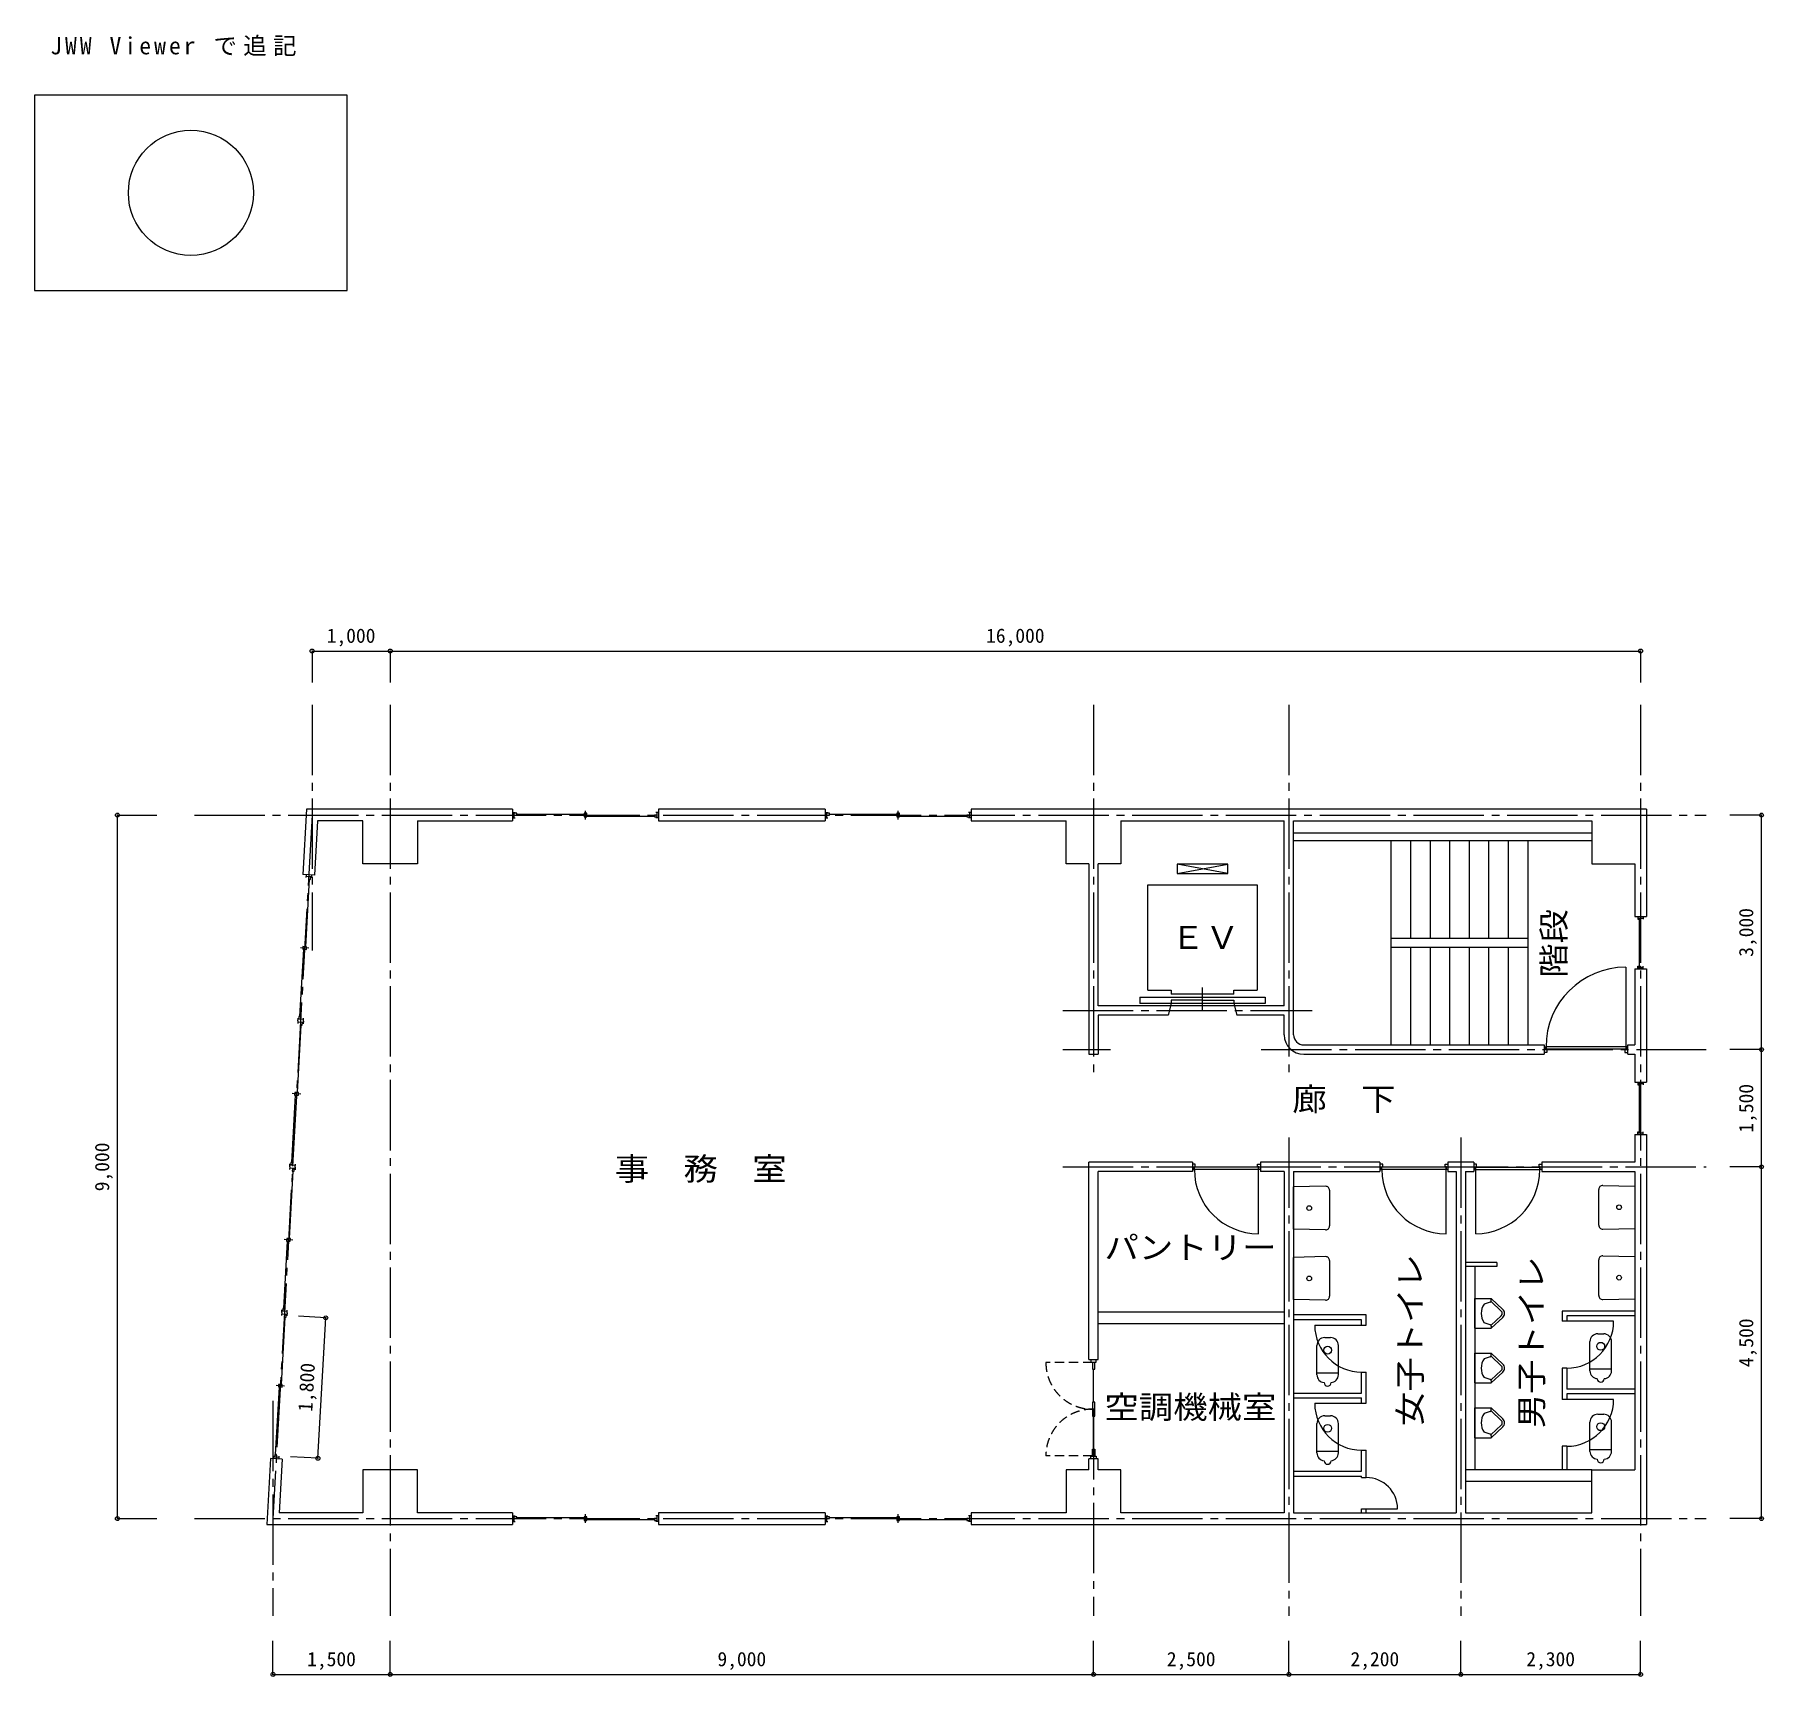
# Model space of a CAD drawing. Units: millimetres at full size, sheet at 1:100. Extents: x -15000 to 7122, y -8230 to 12774.
import ezdxf
from ezdxf.enums import TextEntityAlignment as Align

# ---------------------------------------------------------------- set-up
doc = ezdxf.new("R2010")
doc.units = ezdxf.units.MM
doc.header["$LTSCALE"] = 100
doc.header["$PDMODE"] = 32
doc.header["$PDSIZE"] = 50
doc.linetypes.add('CHAIN2', pattern=[12, 9, -1, 1, -1])
doc.linetypes.add('DASHED1', pattern=[1.8, 1.2, -0.6])
for name, color, linetype in [('0-0_\u3000芯', 4, 'CHAIN2'), ('0-1_躯体', 7, 'Continuous'), ('0-2_仕上', 7, 'Continuous'), ('0-3_建具', 3, 'Continuous'), ('0-4_室名', 7, 'Continuous'), ('0-5_寸法', 4, 'Continuous'), ('0-8_設備', 7, 'Continuous'), ('0-A', 5, 'Continuous')]:
    doc.layers.add(name, color=color, linetype=linetype)
doc.styles.add('ＭＳ ゴシック', font='')
doc.styles.get('ＭＳ ゴシック').set_extended_font_data('MS Gothic')

msp = doc.modelspace()

# ---------------------------------------------------------------- linework, layer by layer
at = {"layer": '0-0_\u3000芯'}
for p, q in [((-11449.3, 4200), (-11449.3, 1055)), ((-10449.3, 4200), (-10449.3, -7453.5)), ((-1449.3, 4200), (-1449.3, -545.4)), ((1050.7, 4200), (1050.7, -545.4)), ((5550.7, 4200), (5550.7, -7453.5)), ((-12954.9, 2788.7), (6388.7, 2788.7)), ((-11449.3, 2788.7), (-11949.3, -6211.3)), ((-1841.8, 288.7), (1349.3, 288.7)), ((-1841.8, -211.3), (-1234.1, -211.3)), ((697.2, -211.3), (6388.7, -211.3)), ((1050.7, -1334.2), (1050.7, -7453.5)), ((3250.7, -1334.2), (3250.7, -7453.5)), ((-1841.8, -1711.3), (6388.7, -1711.3)), ((-11949.3, -4702.8), (-11949.3, -7453.5)), ((-1449.3, -4811.5), (-1449.3, -7453.5)), ((-12954.9, -6211.3), (6388.7, -6211.3))]:
    msp.add_line(p, q, dxfattribs=at)
at = {"layer": '0-1_躯体'}
for p, q in [((-11520.2, 2863.7), (-11566.7, 2027.1)), ((-8884.3, 2863.7), (-11520.2, 2863.7)), ((-11378.3, 2713.7), (-11417, 2018.8)), ((-10099.3, 2713.7), (-8884.3, 2713.7)), ((-8884.3, 2863.7), (-8884.3, 2713.7)), ((-7014.3, 2863.7), (-7014.3, 2713.7)), ((-4884.3, 2863.7), (-7014.3, 2863.7)), ((-7014.3, 2713.7), (-4884.3, 2713.7)), ((-4884.3, 2863.7), (-4884.3, 2713.7)), ((-3014.3, 2863.7), (-3014.3, 2713.7)), ((5625.7, 2863.7), (-3014.3, 2863.7)), ((-3014.3, 2713.7), (-1799.3, 2713.7)), ((-1099.3, 2713.7), (990.7, 2713.7)), ((990.7, 348.7), (990.7, 2713.7)), ((1110.7, 2713.7), (4925.7, 2713.7)), ((1110.7, -21.3), (1110.7, 2713.7)), ((5625.7, 2863.7), (5625.7, 1491.2)), ((1110.7, 2563.7), (4925.7, 2563.7)), ((1110.7, 2463.7), (4925.7, 2463.7)), ((-11417, 2018.8), (-11566.7, 2027.1)), ((5475.7, 2163.7), (5475.7, 1491.2)), ((5475.7, 1491.2), (5625.7, 1491.2)), ((5475.7, 821.2), (5475.7, -151.3)), ((5475.7, 821.2), (5625.7, 821.2)), ((5625.7, 821.2), (5625.7, -626.3)), ((-1389.3, 228.7), (-1389.3, -271.3)), ((345.7, 378.7), (385.9, 228.7)), ((990.7, 228.7), (385.9, 228.7)), ((990.7, -21.3), (990.7, 228.7)), ((1240.7, -151.3), (4315.7, -151.3)), ((4315.7, -151.3), (4315.7, -271.3)), ((5385.7, -151.3), (5475.7, -151.3)), ((5385.7, -271.3), (5385.7, -151.3)), ((1240.7, -271.3), (4315.7, -271.3)), ((5385.7, -271.3), (5475.7, -271.3)), ((5475.7, -271.3), (5475.7, -626.3)), ((5475.7, -626.3), (5625.7, -626.3)), ((5475.7, -1296.3), (5475.7, -1651.3)), ((5475.7, -1296.3), (5625.7, -1296.3)), ((5625.7, -1296.3), (5625.7, -6286.3)), ((-184.3, -1651.3), (-1509.3, -1651.3)), ((-1509.3, -4176.3), (-1509.3, -1651.3)), ((-184.3, -1651.3), (-184.3, -1771.3)), ((2215.7, -1651.3), (685.7, -1651.3)), ((685.7, -1651.3), (685.7, -1771.3)), ((2215.7, -1651.3), (2215.7, -1771.3)), ((3085.7, -1651.3), (3085.7, -1771.3)), ((3415.7, -1651.3), (3085.7, -1651.3)), ((3415.7, -1651.3), (3415.7, -1771.3)), ((5475.7, -1651.3), (4285.7, -1651.3)), ((4285.7, -1651.3), (4285.7, -1771.3)), ((-184.3, -1771.3), (-1389.3, -1771.3)), ((-1389.3, -4176.3), (-1389.3, -1771.3)), ((990.7, -1771.3), (685.7, -1771.3)), ((990.7, -1771.3), (990.7, -6136.3)), ((1110.7, -1771.3), (1110.7, -6136.3)), ((1110.7, -1771.3), (2215.7, -1771.3)), ((3085.7, -1771.3), (3190.7, -1771.3)), ((3190.7, -1771.3), (3190.7, -6136.3)), ((3310.7, -1771.3), (3310.7, -6136.3)), ((3310.7, -1771.3), (3415.7, -1771.3)), ((4285.7, -1771.3), (5475.7, -1771.3)), ((5475.7, -1771.3), (5475.7, -5586.3)), ((990.7, -3571.3), (-1389.3, -3571.3)), ((990.7, -3721.3), (-1389.3, -3721.3)), ((-1509.3, -4176.3), (-1389.3, -4176.3)), ((-11981.6, -5441.3), (-12028.6, -6286.3)), ((-11831.9, -5449.7), (-11981.6, -5441.3)), ((-11831.9, -5449.7), (-11870, -6136.3)), ((-1509.3, -5586.3), (-1509.3, -5446.3)), ((-1389.3, -5446.3), (-1509.3, -5446.3)), ((-1389.3, -5586.3), (-1389.3, -5446.3)), ((4925.7, -5586.3), (3310.7, -5586.3)), ((4925.7, -5736.3), (3310.7, -5736.3)), ((-10799.3, -6136.3), (-11870, -6136.3)), ((-8884.3, -6136.3), (-10099.3, -6136.3)), ((-8884.3, -6136.3), (-8884.3, -6286.3)), ((-4884.3, -6136.3), (-7014.3, -6136.3)), ((-7014.3, -6136.3), (-7014.3, -6286.3)), ((-4884.3, -6136.3), (-4884.3, -6286.3)), ((-1799.3, -6136.3), (-3014.3, -6136.3)), ((-3014.3, -6136.3), (-3014.3, -6286.3)), ((1110.7, -6136.3), (3190.7, -6136.3)), ((3310.7, -6136.3), (4925.7, -6136.3)), ((-12028.6, -6286.3), (-8884.3, -6286.3)), ((-7014.3, -6286.3), (-4884.3, -6286.3)), ((-3014.3, -6286.3), (5625.7, -6286.3))]:
    msp.add_line(p, q, dxfattribs=at)
for points in [[(-10099.3, 2713.7), (-10099.3, 2163.7), (-10799.3, 2163.7), (-10799.3, 2713.7), (-11378.3, 2713.7)], [(-1509.3, 2163.7), (-1799.3, 2163.7), (-1799.3, 2713.7)], [(-1099.3, 2713.7), (-1099.3, 2163.7), (-1389.3, 2163.7)], [(4925.7, 2713.7), (4925.7, 2163.7), (5475.7, 2163.7)], [(-1509.3, 2163.7), (-1509.3, -271.3), (-1389.3, -271.3)], [(990.7, 348.7), (-1389.3, 348.7), (-1389.3, 2163.7)], [(-455.5, 378.7), (-495.7, 228.7), (-1389.3, 228.7)], [(-10099.3, -6136.3), (-10099.3, -5586.3), (-10799.3, -5586.3), (-10799.3, -6136.3)], [(-1509.3, -5586.3), (-1799.3, -5586.3), (-1799.3, -6136.3)], [(990.7, -6136.3), (-1099.3, -6136.3), (-1099.3, -5586.3), (-1389.3, -5586.3)], [(4925.7, -6136.3), (4925.7, -5586.3), (5475.7, -5586.3)]]:
    msp.add_lwpolyline(points, dxfattribs=at)
for radius in [250, 130]:
    msp.add_arc((1240.7, -21.3), radius, 180, 270, dxfattribs=at)
at = {"layer": '0-2_仕上'}
for p, q in [((2360.7, -151.3), (2360.7, 2463.7)), ((2610.7, 1213.7), (2610.7, 2463.7)), ((2860.7, 1213.7), (2860.7, 2463.7)), ((3110.7, 1213.7), (3110.7, 2463.7)), ((3360.7, 1213.7), (3360.7, 2463.7)), ((3610.7, 1213.7), (3610.7, 2463.7)), ((3860.7, 1213.7), (3860.7, 2463.7)), ((4110.7, -151.3), (4110.7, 2463.7)), ((2360.7, 1213.7), (4110.7, 1213.7)), ((2360.7, 1098.7), (4110.7, 1098.7)), ((2610.7, -151.3), (2610.7, 1098.7)), ((2860.7, -151.3), (2860.7, 1098.7)), ((3110.7, -151.3), (3110.7, 1098.7)), ((3360.7, -151.3), (3360.7, 1098.7)), ((3610.7, -151.3), (3610.7, 1098.7)), ((3860.7, -151.3), (3860.7, 1098.7)), ((3710.7, -2936.3), (3310.7, -2936.3)), ((3710.7, -2986.3), (3310.7, -2986.3)), ((3430.7, -2986.3), (3430.7, -5586.3)), ((3710.7, -2936.3), (3710.7, -2986.3))]:
    msp.add_line(p, q, dxfattribs=at)
at = {"layer": '0-3_建具'}
for p, q in [((-8884.3, 2823.7), (-8849.3, 2823.7)), ((-8884.3, 2753.7), (-8849.3, 2753.7)), ((-8864.3, 2753.7), (-8864.3, 2823.7)), ((-8829.3, 2800.7), (-7966.3, 2800.7)), ((-7966.3, 2788.7), (-7932.3, 2788.7)), ((-7949.3, 2733.7), (-7949.3, 2843.7)), ((-7932.3, 2776.7), (-7069.3, 2776.7)), ((-7014.3, 2823.7), (-7049.3, 2823.7)), ((-7014.3, 2753.7), (-7049.3, 2753.7)), ((-7034.3, 2753.7), (-7034.3, 2823.7)), ((-4884.3, 2823.7), (-4849.3, 2823.7)), ((-4884.3, 2753.7), (-4849.3, 2753.7)), ((-4864.3, 2753.7), (-4864.3, 2823.7)), ((-4829.3, 2800.7), (-3966.3, 2800.7)), ((-3966.3, 2788.7), (-3932.3, 2788.7)), ((-3949.3, 2733.7), (-3949.3, 2843.7)), ((-3932.3, 2776.7), (-3069.3, 2776.7)), ((-3014.3, 2823.7), (-3049.3, 2823.7)), ((-3014.3, 2753.7), (-3049.3, 2753.7)), ((-3034.3, 2753.7), (-3034.3, 2823.7)), ((-11526.8, 2024.9), (-11528.7, 1990)), ((-11458, 2001.1), (-11527.9, 2004.9)), ((-11456.9, 2021), (-11458.8, 1986.1)), ((-11530.8, 1105.7), (-11482.9, 1967.4)), ((5515.7, 1471.2), (5585.7, 1471.2)), ((5538.7, 856.2), (5538.7, 1456.2)), ((5585.7, 1491.2), (5585.7, 1456.2)), ((-11544.6, 1072.4), (-11542.8, 1106.4)), ((-11604.5, 211.4), (-11556.6, 1073.1)), ((-11488.8, 1086.4), (-11598.6, 1092.5)), ((5515.7, 841.2), (5585.7, 841.2)), ((5585.7, 821.2), (5585.7, 856.2)), ((-11634.5, -761.4), (-11586.6, 100.3)), ((-11630.5, 157.8), (-11632.5, 122.8)), ((-11561.7, 133.9), (-11631.6, 137.8)), ((-11630.5, 157.8), (-11628.6, 192.7)), ((-11559.5, 173.9), (-11629.4, 177.8)), ((-11560.6, 153.9), (-11562.6, 119)), ((-11560.6, 153.9), (-11558.7, 188.9)), ((5360.7, -176.3), (4340.7, -176.3)), ((4340.7, -176.3), (4340.7, -206.3)), ((5360.7, -206.3), (4340.7, -206.3)), ((5360.7, -176.3), (5360.7, -206.3)), ((5515.7, -646.3), (5585.7, -646.3)), ((5538.7, -1261.3), (5538.7, -661.3)), ((5585.7, -626.3), (5585.7, -661.3)), ((-11708.2, -1655.7), (-11660.4, -794)), ((-11592.5, -780.8), (-11702.3, -774.7)), ((-11648.4, -794.7), (-11646.5, -760.7)), ((5515.7, -1276.3), (5585.7, -1276.3)), ((5585.7, -1296.3), (5585.7, -1261.3)), ((-11738.2, -2628.5), (-11690.4, -1766.8)), ((-11734.2, -1709.3), (-11736.2, -1744.3)), ((-11665.5, -1733.2), (-11735.4, -1729.3)), ((-11734.2, -1709.3), (-11732.3, -1674.4)), ((-11663.2, -1693.2), (-11733.1, -1689.4)), ((-11664.3, -1713.2), (-11666.3, -1748.2)), ((-11664.3, -1713.2), (-11662.4, -1678.3)), ((-149.3, -1676.3), (-184.3, -1676.3)), ((-184.3, -1746.3), (-164.3, -1746.3)), ((-164.3, -1711.3), (-149.3, -1711.3)), ((-164.3, -1746.3), (-164.3, -1711.3)), ((-159.3, -1746.3), (-159.3, -1716.3)), ((660.7, -1716.3), (-159.3, -1716.3)), ((660.7, -1746.3), (-159.3, -1746.3)), ((-149.3, -1711.3), (-149.3, -1676.3)), ((650.7, -1676.3), (685.7, -1676.3)), ((650.7, -1711.3), (650.7, -1676.3)), ((665.7, -1711.3), (650.7, -1711.3)), ((660.7, -1746.3), (660.7, -1716.3)), ((665.7, -1746.3), (665.7, -1711.3)), ((685.7, -1746.3), (665.7, -1746.3)), ((3060.7, -1716.3), (2240.7, -1716.3)), ((2240.7, -1746.3), (2240.7, -1716.3)), ((3060.7, -1746.3), (2240.7, -1746.3)), ((3060.7, -1746.3), (3060.7, -1716.3)), ((3440.7, -1746.3), (3440.7, -1716.3)), ((3440.7, -1716.3), (4260.7, -1716.3)), ((3440.7, -1746.3), (4260.7, -1746.3)), ((4260.7, -1746.3), (4260.7, -1716.3)), ((-11696.2, -2647.9), (-11806.1, -2641.8)), ((-11752.1, -2661.8), (-11750.2, -2627.9)), ((-11812, -3522.8), (-11764.1, -2661.1)), ((-11842, -4495.6), (-11794.1, -3634)), ((-11838, -3576.4), (-11839.9, -3611.4)), ((-11769.2, -3600.3), (-11839.1, -3596.4)), ((-11838, -3576.4), (-11836, -3541.5)), ((-11767, -3560.4), (-11836.9, -3556.5)), ((-11768.1, -3580.3), (-11770, -3615.3)), ((-11768.1, -3580.3), (-11766.1, -3545.4)), ((-1449.3, -4721.3), (-1449.3, -4301.3)), ((-11915.7, -5389.9), (-11867.8, -4528.3)), ((-11800, -4515), (-11909.8, -4508.9)), ((-11855.8, -4528.9), (-11853.9, -4495)), ((-1434.3, -4811.3), (-1464.3, -4811.3)), ((-1449.3, -5321.3), (-1449.3, -4901.3)), ((-11941.7, -5443.6), (-11939.8, -5408.6)), ((-11870.7, -5427.5), (-11940.6, -5423.6)), ((-11871.8, -5447.5), (-11869.9, -5412.5)), ((-1414.3, -5411.3), (-1414.3, -5446.3)), ((-8884.3, -6176.3), (-8849.3, -6176.3)), ((-8864.3, -6246.3), (-8864.3, -6176.3)), ((-7949.3, -6266.3), (-7949.3, -6156.3)), ((-7014.3, -6176.3), (-7049.3, -6176.3)), ((-7034.3, -6246.3), (-7034.3, -6176.3)), ((-4884.3, -6176.3), (-4849.3, -6176.3)), ((-4864.3, -6246.3), (-4864.3, -6176.3)), ((-3949.3, -6266.3), (-3949.3, -6156.3)), ((-3014.3, -6176.3), (-3049.3, -6176.3)), ((-3034.3, -6246.3), (-3034.3, -6176.3)), ((-8884.3, -6246.3), (-8849.3, -6246.3)), ((-8829.3, -6199.3), (-7966.3, -6199.3)), ((-7966.3, -6211.3), (-7932.3, -6211.3)), ((-7932.3, -6223.3), (-7069.3, -6223.3)), ((-7014.3, -6246.3), (-7049.3, -6246.3)), ((-4884.3, -6246.3), (-4849.3, -6246.3)), ((-4829.3, -6199.3), (-3966.3, -6199.3)), ((-3966.3, -6211.3), (-3932.3, -6211.3)), ((-3932.3, -6223.3), (-3069.3, -6223.3)), ((-3014.3, -6246.3), (-3049.3, -6246.3))]:
    msp.add_line(p, q, dxfattribs=at)
at = {"layer": '0-3_建具', "color": 4}
for p, q in [((5360.7, 843.7), (5360.7, -176.3)), ((660.7, -2566.3), (660.7, -1746.3)), ((3060.7, -2566.3), (3060.7, -1746.3)), ((3440.7, -2566.3), (3440.7, -1746.3)), ((2040.7, -3606.3), (1110.7, -3606.3)), ((1980.7, -3666.3), (1110.7, -3666.3)), ((1980.7, -3736.3), (1980.7, -3666.3)), ((5475.7, -3556.3), (4545.7, -3556.3)), ((4545.7, -3556.3), (4545.7, -3686.3)), ((5205.7, -3686.3), (4545.7, -3686.3)), ((5475.7, -3616.3), (4605.7, -3616.3)), ((4605.7, -3616.3), (4605.7, -3686.3)), ((4605.7, -4286.3), (4545.7, -4286.3)), ((4545.7, -4286.3), (4545.7, -4686.3)), ((4605.7, -4286.3), (4605.7, -4556.3)), ((1110.7, -4606.3), (1980.7, -4606.3)), ((5475.7, -4556.3), (4605.7, -4556.3)), ((5475.7, -4616.3), (4605.7, -4616.3)), ((4605.7, -4616.3), (4605.7, -4686.3)), ((1110.7, -4666.3), (1980.7, -4666.3)), ((1980.7, -4736.3), (1980.7, -4666.3)), ((5205.7, -4686.3), (4545.7, -4686.3)), ((4605.7, -5286.3), (4545.7, -5286.3)), ((4545.7, -5286.3), (4545.7, -5586.3)), ((4605.7, -5286.3), (4605.7, -5586.3)), ((1980.7, -5336.3), (2040.7, -5336.3)), ((1980.7, -5606.3), (1980.7, -5336.3)), ((2040.7, -5686.3), (2040.7, -5336.3)), ((1110.7, -5606.3), (1980.7, -5606.3)), ((1110.7, -5666.3), (1980.7, -5666.3)), ((1980.7, -5686.3), (1980.7, -5666.3)), ((1980.7, -5686.3), (2040.7, -5686.3)), ((1980.7, -6086.3), (2440.7, -6086.3)), ((1980.7, -6136.3), (1980.7, -6086.3)), ((2040.7, -6136.3), (2040.7, -6086.3))]:
    msp.add_line(p, q, dxfattribs=at)
at = {"layer": '0-3_建具', "linetype": 'DASHED1'}
for p, q in [((-1464.3, -4216.3), (-2059.3, -4216.3)), ((-1464.3, -5406.3), (-2059.3, -5406.3))]:
    msp.add_line(p, q, dxfattribs=at)
at = {"layer": '0-3_建具'}
for points in [[(-8864.3, 2788.7), (-8829.3, 2788.7), (-8829.3, 2812.7), (-8864.3, 2812.7)], [(-7034.3, 2788.7), (-7069.3, 2788.7), (-7069.3, 2764.7), (-7034.3, 2764.7)], [(-4864.3, 2788.7), (-4829.3, 2788.7), (-4829.3, 2812.7), (-4864.3, 2812.7)], [(-3034.3, 2788.7), (-3069.3, 2788.7), (-3069.3, 2764.7), (-3034.3, 2764.7)], [(-11492.9, 2003), (-11494.9, 1968.1), (-11470.9, 1966.7), (-11469, 2001.7)], [(5515.7, 1491.2), (5515.7, 1456.2), (5550.7, 1456.2), (5550.7, 1471.2)], [(5515.7, 821.2), (5515.7, 856.2), (5550.7, 856.2), (5550.7, 841.2)], [(-11594.5, 175.8), (-11592.5, 210.8), (-11616.5, 212.1), (-11618.4, 177.2)], [(-11596.7, 135.9), (-11598.6, 100.9), (-11574.7, 99.6), (-11572.7, 134.6)], [(4315.7, -176.3), (4335.7, -176.3), (4335.7, -211.3), (4350.7, -211.3), (4350.7, -246.3), (4315.7, -246.3)], [(5385.7, -176.3), (5365.7, -176.3), (5365.7, -211.3), (5350.7, -211.3), (5350.7, -246.3), (5385.7, -246.3)], [(5515.7, -626.3), (5515.7, -661.3), (5550.7, -661.3), (5550.7, -646.3)], [(5515.7, -1296.3), (5515.7, -1261.3), (5550.7, -1261.3), (5550.7, -1276.3)], [(-11698.2, -1691.3), (-11696.2, -1656.4), (-11720.2, -1655), (-11722.1, -1690)], [(-11700.4, -1731.2), (-11702.3, -1766.2), (-11678.4, -1767.5), (-11676.4, -1732.6)], [(2215.7, -1746.3), (2235.7, -1746.3), (2235.7, -1711.3), (2250.7, -1711.3), (2250.7, -1676.3), (2215.7, -1676.3)], [(3085.7, -1746.3), (3065.7, -1746.3), (3065.7, -1711.3), (3050.7, -1711.3), (3050.7, -1676.3), (3085.7, -1676.3)], [(3415.7, -1746.3), (3435.7, -1746.3), (3435.7, -1711.3), (3450.7, -1711.3), (3450.7, -1676.3), (3415.7, -1676.3)], [(4285.7, -1746.3), (4265.7, -1746.3), (4265.7, -1711.3), (4250.7, -1711.3), (4250.7, -1676.3), (4285.7, -1676.3)], [(-11801.9, -3558.4), (-11800, -3523.5), (-11823.9, -3522.1), (-11825.9, -3557.1)], [(-11804.1, -3598.4), (-11806.1, -3633.3), (-11782.1, -3634.6), (-11780.2, -3599.7)], [(-1484.3, -4176.3), (-1484.3, -4211.3), (-1414.3, -4211.3), (-1414.3, -4176.3)], [(-11905.6, -5425.5), (-11903.7, -5390.6), (-11927.7, -5389.3), (-11929.6, -5424.2)], [(-1484.3, -5446.3), (-1484.3, -5411.3), (-1414.3, -5411.3)], [(-8864.3, -6211.3), (-8829.3, -6211.3), (-8829.3, -6187.3), (-8864.3, -6187.3)], [(-4864.3, -6211.3), (-4829.3, -6211.3), (-4829.3, -6187.3), (-4864.3, -6187.3)], [(-7034.3, -6211.3), (-7069.3, -6211.3), (-7069.3, -6235.3), (-7034.3, -6235.3)], [(-3034.3, -6211.3), (-3069.3, -6211.3), (-3069.3, -6235.3), (-3034.3, -6235.3)]]:
    msp.add_lwpolyline(points, dxfattribs=at)
for points in [[(-7966.3, 2764.7), (-7932.3, 2764.7), (-7932.3, 2812.7), (-7966.3, 2812.7)], [(-3966.3, 2764.7), (-3932.3, 2764.7), (-3932.3, 2812.7), (-3966.3, 2812.7)], [(-11520.7, 1071.1), (-11518.8, 1105.1), (-11566.7, 1107.7), (-11568.6, 1073.8)], [(-11624.4, -796), (-11622.5, -762.1), (-11670.5, -759.4), (-11672.3, -793.3)], [(-11728.1, -2663.1), (-11726.3, -2629.2), (-11774.2, -2626.5), (-11776.1, -2660.5)], [(-1464.3, -4216.3), (-1464.3, -4301.3), (-1434.3, -4301.3), (-1434.3, -4216.3)], [(-11831.9, -4530.3), (-11830, -4496.3), (-11877.9, -4493.6), (-11879.8, -4527.6)], [(-1464.3, -4901.3), (-1434.3, -4901.3), (-1434.3, -4721.3), (-1464.3, -4721.3)], [(-1464.3, -5406.3), (-1464.3, -5321.3), (-1434.3, -5321.3), (-1434.3, -5406.3)], [(-7966.3, -6235.3), (-7932.3, -6235.3), (-7932.3, -6187.3), (-7966.3, -6187.3)], [(-3966.3, -6235.3), (-3932.3, -6235.3), (-3932.3, -6187.3), (-3966.3, -6187.3)]]:
    msp.add_lwpolyline(points, close=True, dxfattribs=at)
at = {"layer": '0-3_建具', "color": 4}
for points in [[(1380.7, -3736.3), (2040.7, -3736.3), (2040.7, -3606.3)], [(1380.7, -4736.3), (2040.7, -4736.3), (2040.7, -4336.3)], [(1980.7, -4606.3), (1980.7, -4336.3), (2040.7, -4336.3)]]:
    msp.add_lwpolyline(points, dxfattribs=at)
for centre, radius, start, end in [((5360.7, -176.3), 1020, 90, 180), ((660.7, -1746.3), 820, 180, 270), ((3060.7, -1746.3), 820, 180, 270), ((3440.7, -1746.3), 820, 270, 0), ((1980.7, -3736.3), 600, 180, 270), ((4605.7, -3686.3), 600, 270, 0), ((1980.7, -4736.3), 600, 180, 270), ((4605.7, -4686.3), 600, 270, 0), ((2040.7, -6086.3), 400, 0, 90)]:
    msp.add_arc(centre, radius, start, end, dxfattribs=at)
at = {"layer": '0-3_建具', "linetype": 'DASHED1'}
for centre, start, end in [((-1464.3, -4216.3), 180, 270), ((-1464.3, -5406.3), 88.55542, 180)]:
    msp.add_arc(centre, 595, start, end, dxfattribs=at)
at = {"layer": '0-5_寸法'}
for p, q in [((-11449.3, 4888), (-10449.3, 4888)), ((-11449.3, 4888), (-11449.3, 4484.1)), ((-10449.3, 4888), (-10449.3, 4484.1)), ((-10449.3, 4888), (5550.7, 4888)), ((5550.7, 4888), (5550.7, 4484.1)), ((-13940.1, -6211.3), (-13940.1, 2788.7)), ((-13940.1, 2788.7), (-13435.2, 2788.7)), ((7097.4, 2788.7), (6693.5, 2788.7)), ((7097.4, -211.3), (7097.4, 2788.7)), ((7097.4, -211.3), (6693.5, -211.3)), ((7097.4, -1711.3), (7097.4, -211.3)), ((7097.4, -1711.3), (6693.5, -1711.3)), ((7097.4, -6211.3), (7097.4, -1711.3)), ((-11274.5, -3642.8), (-11624.1, -3623.4)), ((-11374.4, -5440), (-11274.5, -3642.8)), ((-11374.4, -5440), (-11723.9, -5420.6)), ((-13940.1, -6211.3), (-13435.2, -6211.3)), ((7097.4, -6211.3), (6693.5, -6211.3)), ((-11949.3, -8205.3), (-11949.3, -7774.3)), ((-10449.3, -8205.3), (-10449.3, -7774.3)), ((-10449.3, -8205.3), (-10449.3, -7774.3)), ((-1449.3, -8205.3), (-1449.3, -7774.3)), ((-1449.3, -8205.3), (-1449.3, -7774.3)), ((1050.7, -8205.3), (1050.7, -7774.3)), ((3250.7, -8205.3), (3250.7, -7774.3)), ((5550.7, -8205.3), (5550.7, -7774.3)), ((-11949.3, -8205.3), (-10449.3, -8205.3)), ((-10449.3, -8205.3), (-1449.3, -8205.3)), ((-1449.3, -8205.3), (1050.7, -8205.3)), ((1050.7, -8205.3), (3250.7, -8205.3)), ((3250.7, -8205.3), (5550.7, -8205.3))]:
    msp.add_line(p, q, dxfattribs=at)
for p in [(-11449.3, 4888), (-10449.3, 4888), (5550.7, 4888), (-13940.1, 2788.7), (7097.4, 2788.7), (7097.4, -211.3), (7097.4, -1711.3), (-11274.5, -3642.8), (-11374.4, -5440), (-13940.1, -6211.3), (7097.4, -6211.3), (-11949.3, -8205.3), (-10449.3, -8205.3), (-1449.3, -8205.3), (1050.7, -8205.3), (3250.7, -8205.3), (5550.7, -8205.3)]:
    msp.add_point(p, dxfattribs=at)
at = {"layer": '0-8_設備', "color": 4}
for p, q in [((-377.4, 2042.6), (268.8, 2161.5)), ((268.8, 2042.6), (-377.4, 2161.5)), ((-856.7, 459.7), (-856.7, 378.7)), ((-856.7, 459.7), (746.9, 459.7)), ((-754.3, 547.1), (-455.5, 547.1)), ((-455.5, 547.1), (-455.5, 499)), ((345.7, 499), (-455.5, 499)), ((-54.3, 291.8), (-54.3, 583.3)), ((746.9, 459.7), (746.9, 378.7)), ((746.9, 378.7), (-856.7, 378.7)), ((-55.5, 421.9), (-455.5, 421.9)), ((-455.5, 421.9), (-455.5, 378.7)), ((-54.3, 421.9), (345.7, 421.9)), ((345.7, 421.9), (345.7, 378.7))]:
    msp.add_line(p, q, dxfattribs=at)
at = {"layer": '0-8_設備'}
for p, q in [((1519.6, -1959.9), (1110.7, -1968.8)), ((1570.7, -2009.9), (1570.7, -2467.7)), ((5015.7, -2457.7), (5015.7, -1999.9)), ((5066.8, -2507.7), (5475.7, -2498.8)), ((1519.6, -2859.9), (1110.7, -2868.8)), ((1570.7, -2909.9), (1570.7, -3367.7)), ((5015.7, -3357.7), (5015.7, -2899.9)), ((3430.7, -3396.3), (3640.7, -3396.3)), ((3430.7, -3776.3), (3430.7, -3396.3)), ((3627, -3440.8), (3550.7, -3466.3)), ((3636.8, -3433.7), (3768.1, -3557.1)), ((3640.7, -3396.3), (3788.6, -3535.3)), ((3640.7, -3421.8), (3640.7, -3396.3)), ((5066.8, -3407.7), (5475.7, -3398.8)), ((3627, -3731.7), (3550.7, -3706.3)), ((3639.8, -3736), (3768.1, -3615.4)), ((3640.7, -3776.3), (3788.6, -3637.3)), ((3640.7, -3750.7), (3640.7, -3776.3)), ((1508.2, -3896.3), (1583.2, -3896.3)), ((3430.7, -3776.3), (3640.7, -3776.3)), ((4903.2, -4321.3), (4903.2, -3946.3)), ((5003.2, -3846.3), (5078.2, -3846.3)), ((5178.2, -4321.3), (5178.2, -3946.3)), ((1408.2, -4371.3), (1408.2, -3996.3)), ((1683.2, -4371.3), (1683.2, -3996.3)), ((3430.7, -4096.3), (3640.7, -4096.3)), ((3430.7, -4476.3), (3430.7, -4096.3)), ((3627, -4140.8), (3550.7, -4166.3)), ((3636.8, -4133.7), (3768.1, -4257.1)), ((3640.7, -4096.3), (3788.6, -4235.3)), ((3640.7, -4121.8), (3640.7, -4096.3)), ((1683.2, -4351.3), (1408.2, -4351.3)), ((3627, -4431.7), (3550.7, -4406.3)), ((3639.8, -4436), (3768.1, -4315.4)), ((3640.7, -4476.3), (3788.6, -4337.3)), ((5178.2, -4301.3), (4903.2, -4301.3)), ((3430.7, -4476.3), (3640.7, -4476.3)), ((3640.7, -4450.7), (3640.7, -4476.3)), ((3430.7, -4796.3), (3640.7, -4796.3)), ((3430.7, -5176.3), (3430.7, -4796.3)), ((3627, -4840.8), (3550.7, -4866.3)), ((3636.8, -4833.7), (3768.1, -4957.1)), ((3640.7, -4796.3), (3788.6, -4935.3)), ((3640.7, -4821.8), (3640.7, -4796.3)), ((1408.2, -5371.3), (1408.2, -4996.3)), ((1508.2, -4896.3), (1583.2, -4896.3)), ((1683.2, -5371.3), (1683.2, -4996.3)), ((3639.8, -5136), (3768.1, -5015.4)), ((3640.7, -5176.3), (3788.6, -5037.3)), ((4903.2, -5351.3), (4903.2, -4976.3)), ((5003.2, -4876.3), (5078.2, -4876.3)), ((5178.2, -5351.3), (5178.2, -4976.3)), ((3430.7, -5176.3), (3640.7, -5176.3)), ((3627, -5131.7), (3550.7, -5106.3)), ((3640.7, -5150.7), (3640.7, -5176.3)), ((1683.2, -5351.3), (1408.2, -5351.3)), ((5178.2, -5331.3), (4903.2, -5331.3))]:
    msp.add_line(p, q, dxfattribs=at)
at = {"layer": '0-8_設備', "color": 4}
msp.add_lwpolyline([(-377.4, 2161.5), (-377.4, 2042.6), (268.8, 2042.6), (268.8, 2161.5)], close=True, dxfattribs=at)
for points in [[(-754.3, 547.1), (-754.3, 1897.1), (645.7, 1897.1), (645.7, 547.1)], [(345.7, 499), (345.7, 547.1), (645.7, 547.1)]]:
    msp.add_lwpolyline(points, dxfattribs=at)
at = {"layer": '0-8_設備'}
for points in [[(1519.6, -2517.7), (1110.7, -2508.8), (1110.7, -1968.8)], [(5066.8, -1949.9), (5475.7, -1958.8), (5475.7, -2498.8)], [(1519.6, -3417.7), (1110.7, -3408.8), (1110.7, -2868.8)], [(5066.8, -2849.9), (5475.7, -2858.8), (5475.7, -3398.8)]]:
    msp.add_lwpolyline(points, dxfattribs=at)
for centre, radius in [((1310.7, -2238.8), 30), ((5275.7, -2228.8), 30), ((1310.7, -3138.8), 30), ((5275.7, -3128.8), 30), ((5040.7, -4006.3), 50), ((1545.7, -4056.3), 50), ((1545.7, -5056.3), 50), ((5040.7, -5036.3), 50)]:
    msp.add_circle(centre, radius, dxfattribs=at)
for centre, radius, start, end in [((1520.7, -2009.9), 50, 0.00005, 91.24535), ((5065.7, -1999.9), 50, 88.75481, 180.00005), ((1520.7, -2467.7), 50, 268.75481, 0.00005), ((5065.7, -2457.7), 50, 180.00005, 271.24535), ((1520.7, -2909.9), 50, 0.00005, 91.24535), ((5065.7, -2899.9), 50, 88.75481, 180.00005), ((1520.7, -3367.7), 50, 268.75481, 0.00005), ((3710.7, -3586.3), 200, 143.13008, 216.87003), ((3620.7, -3421.8), 20, 288.43475, 0.00005), ((3740.7, -3586.3), 70, 313.21404, 46.78607), ((5065.7, -3357.7), 50, 180.00005, 271.24535), ((3620.7, -3750.7), 20, 0.00005, 71.56477), ((3740.7, -3586.3), 40, 313.21404, 46.78607), ((1508.2, -3996.3), 100, 90.00005, 180), ((1583.2, -3996.3), 100, 359.99985, 90.00005), ((5003.2, -3946.3), 100, 90.00005, 180), ((5078.2, -3946.3), 100, 359.99985, 90.00005), ((3710.7, -4286.3), 200, 143.13008, 216.87003), ((3620.7, -4121.8), 20, 288.43475, 0.00005), ((1508.2, -4371.3), 100, 180, 265.71104), ((1583.2, -4371.3), 100, 274.28937, 359.99985), ((3740.7, -4286.3), 40, 313.21404, 46.78607), ((3740.7, -4286.3), 70, 313.21404, 46.78607), ((5003.2, -4321.3), 100, 180, 265.71104), ((5040.7, -4421.3), 45, 180, 359.99985), ((5078.2, -4321.3), 100, 274.28937, 359.99985), ((1545.7, -4471.3), 45, 180, 359.99985), ((3620.7, -4450.7), 20, 0.00005, 71.56477), ((3710.7, -4986.3), 200, 143.13008, 216.87003), ((3620.7, -4821.8), 20, 288.43475, 0.00005), ((1508.2, -4996.3), 100, 90.00005, 180), ((1583.2, -4996.3), 100, 359.99985, 90.00005), ((3740.7, -4986.3), 40, 313.21404, 46.78607), ((3740.7, -4986.3), 70, 313.21404, 46.78607), ((5003.2, -4976.3), 100, 90.00005, 180), ((5078.2, -4976.3), 100, 359.99985, 90.00005), ((3620.7, -5150.7), 20, 0.00005, 71.56477), ((1508.2, -5371.3), 100, 180, 265.71104), ((1545.7, -5471.3), 45, 180, 359.99985), ((1583.2, -5371.3), 100, 274.28937, 359.99985), ((5003.2, -5351.3), 100, 180, 265.71104), ((5040.7, -5451.3), 45, 180, 359.99985), ((5078.2, -5351.3), 100, 274.28937, 359.99985)]:
    msp.add_arc(centre, radius, start, end, dxfattribs=at)
at = {"layer": '0-A'}
msp.add_lwpolyline([(-15000, 9500), (-11000, 9500), (-11000, 12000), (-15000, 12000)], close=True, dxfattribs=at)
msp.add_circle((-13000, 10750), 800, dxfattribs=at)

# ---------------------------------------------------------------- texts
at = {"layer": '0-4_室名', "style": 'ＭＳ ゴシック', "width": 1.1}
for s, p in [('階段', (4675.4, 706.9)), ('女子トイレ', (2835.7, -5027.1)), ('男子トイレ', (4387.9, -5055.9))]:
    msp.add_text(s, height=293.3, rotation=90, dxfattribs=at).set_placement(p, align=Align.BOTTOM_LEFT)
for s, p in [('ＥＶ', (-462.5, 989.3)), ('廊\u3000下', (1094.7, -1080.2)), ('事\u3000務\u3000室', (-7576.2, -1971.3)), ('パントリー', (-1310, -2977.4)), ('空調機械室', (-1310, -5018.2))]:
    msp.add_text(s, height=293.3, dxfattribs=at).set_placement(p, align=Align.BOTTOM_LEFT)
at = {"layer": '0-5_寸法', "style": 'ＭＳ ゴシック'}
for s, p in [('1,000', (-11261.8, 4938)), ('16,000', (-2824.3, 4938)), ('1,500', (-11511.8, -8155.3)), ('9,000', (-6261.8, -8155.3)), ('2,500', (-511.8, -8155.3)), ('2,200', (1838.2, -8155.3)), ('2,300', (4088.2, -8155.3))]:
    msp.add_text(s, height=183.3, dxfattribs=at).set_placement(p, align=Align.BOTTOM_LEFT)
for s, rotation, p in [('3,000', 90, (7047.4, 976.2)), ('1,500', 90, (7047.4, -1273.8)), ('9,000', 90, (-13990.1, -2023.8)), ('4,500', 90, (7047.4, -4273.8)), ('1,800', 86.82, (-11391.7, -4850.7))]:
    msp.add_text(s, height=183.3, rotation=rotation, dxfattribs=at).set_placement(p, align=Align.BOTTOM_LEFT)
at = {"layer": '0-A', "color": 7, "insert": (-14800, 12500), "char_height": 219.9, "attachment_point": 7, "style": 'ＭＳ ゴシック'}
msp.add_mtext('\\T1.27;JWW\\~Viewer\\~で追記', dxfattribs=at)

doc.saveas('drawing.dxf')
